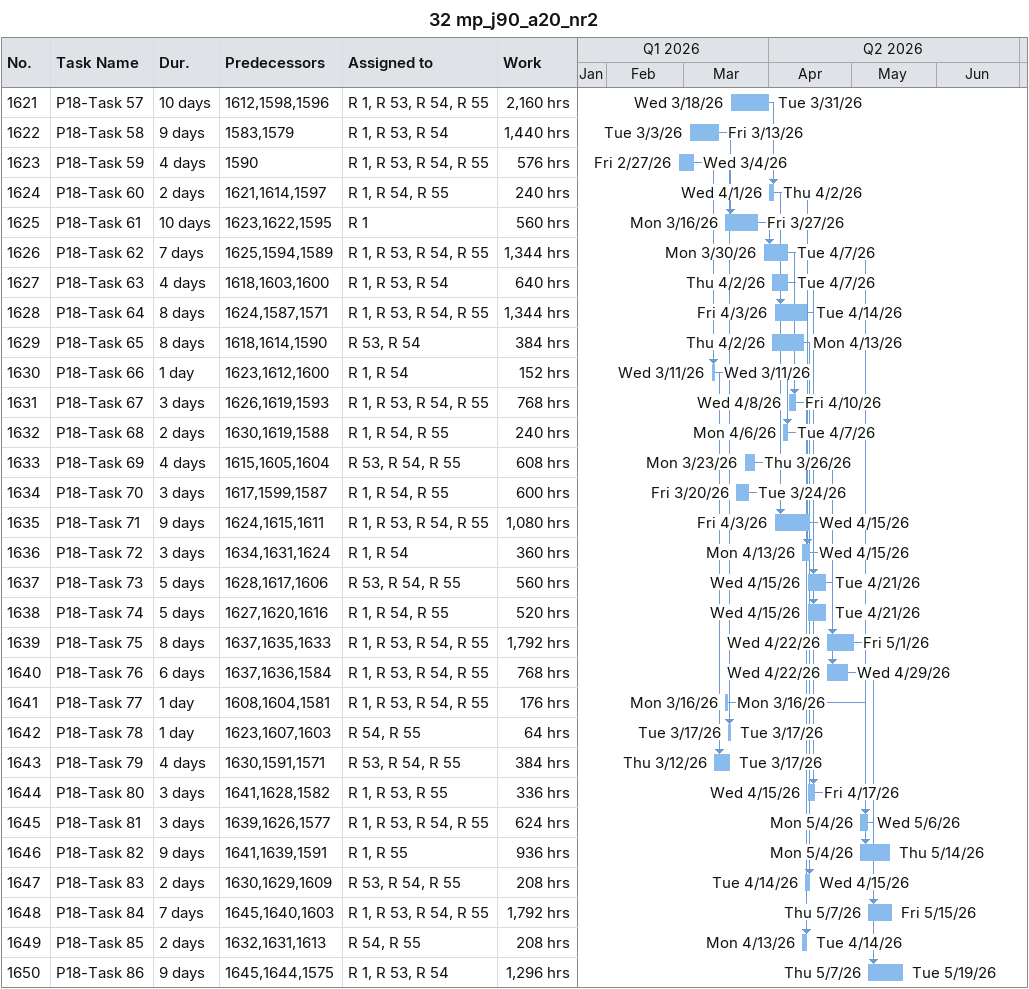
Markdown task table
32 mp_j90_a20_nr2

| ID | Task | Duration | Start | Finish | Predecessors | Resources | Work (h) |
|---|---|---|---|---|---|---|---|
| 1621 | P18-Task 57 | 10d | 2026-03-18 | 2026-03-31 | 1612, 1598, 1596 | R 1, R 53, R 54, R 55 | 2160 |
| 1622 | P18-Task 58 | 9d | 2026-03-03 | 2026-03-13 | 1583, 1579 | R 1, R 53, R 54 | 1440 |
| 1623 | P18-Task 59 | 4d | 2026-02-27 | 2026-03-04 | 1590 | R 1, R 53, R 54, R 55 | 576 |
| 1624 | P18-Task 60 | 2d | 2026-04-01 | 2026-04-02 | 1621, 1614, 1597 | R 1, R 54, R 55 | 240 |
| 1625 | P18-Task 61 | 10d | 2026-03-16 | 2026-03-27 | 1623, 1622, 1595 | R 1 | 560 |
| 1626 | P18-Task 62 | 7d | 2026-03-30 | 2026-04-07 | 1625, 1594, 1589 | R 1, R 53, R 54, R 55 | 1344 |
| 1627 | P18-Task 63 | 4d | 2026-04-02 | 2026-04-07 | 1618, 1603, 1600 | R 1, R 53, R 54 | 640 |
| 1628 | P18-Task 64 | 8d | 2026-04-03 | 2026-04-14 | 1624, 1587, 1571 | R 1, R 53, R 54, R 55 | 1344 |
| 1629 | P18-Task 65 | 8d | 2026-04-02 | 2026-04-13 | 1618, 1614, 1590 | R 53, R 54 | 384 |
| 1630 | P18-Task 66 | 1d | 2026-03-11 | 2026-03-11 | 1623, 1612, 1600 | R 1, R 54 | 152 |
| 1631 | P18-Task 67 | 3d | 2026-04-08 | 2026-04-10 | 1626, 1619, 1593 | R 1, R 53, R 54, R 55 | 768 |
| 1632 | P18-Task 68 | 2d | 2026-04-06 | 2026-04-07 | 1630, 1619, 1588 | R 1, R 54, R 55 | 240 |
| 1633 | P18-Task 69 | 4d | 2026-03-23 | 2026-03-26 | 1615, 1605, 1604 | R 53, R 54, R 55 | 608 |
| 1634 | P18-Task 70 | 3d | 2026-03-20 | 2026-03-24 | 1617, 1599, 1587 | R 1, R 54, R 55 | 600 |
| 1635 | P18-Task 71 | 9d | 2026-04-03 | 2026-04-15 | 1624, 1615, 1611 | R 1, R 53, R 54, R 55 | 1080 |
| 1636 | P18-Task 72 | 3d | 2026-04-13 | 2026-04-15 | 1634, 1631, 1624 | R 1, R 54 | 360 |
| 1637 | P18-Task 73 | 5d | 2026-04-15 | 2026-04-21 | 1628, 1617, 1606 | R 53, R 54, R 55 | 560 |
| 1638 | P18-Task 74 | 5d | 2026-04-15 | 2026-04-21 | 1627, 1620, 1616 | R 1, R 54, R 55 | 520 |
| 1639 | P18-Task 75 | 8d | 2026-04-22 | 2026-05-01 | 1637, 1635, 1633 | R 1, R 53, R 54, R 55 | 1792 |
| 1640 | P18-Task 76 | 6d | 2026-04-22 | 2026-04-29 | 1637, 1636, 1584 | R 1, R 53, R 54, R 55 | 768 |
| 1641 | P18-Task 77 | 1d | 2026-03-16 | 2026-03-16 | 1608, 1604, 1581 | R 1, R 53, R 54, R 55 | 176 |
| 1642 | P18-Task 78 | 1d | 2026-03-17 | 2026-03-17 | 1623, 1607, 1603 | R 54, R 55 | 64 |
| 1643 | P18-Task 79 | 4d | 2026-03-12 | 2026-03-17 | 1630, 1591, 1571 | R 53, R 54, R 55 | 384 |
| 1644 | P18-Task 80 | 3d | 2026-04-15 | 2026-04-17 | 1641, 1628, 1582 | R 1, R 53, R 55 | 336 |
| 1645 | P18-Task 81 | 3d | 2026-05-04 | 2026-05-06 | 1639, 1626, 1577 | R 1, R 53, R 54, R 55 | 624 |
| 1646 | P18-Task 82 | 9d | 2026-05-04 | 2026-05-14 | 1641, 1639, 1591 | R 1, R 55 | 936 |
| 1647 | P18-Task 83 | 2d | 2026-04-14 | 2026-04-15 | 1630, 1629, 1609 | R 53, R 54, R 55 | 208 |
| 1648 | P18-Task 84 | 7d | 2026-05-07 | 2026-05-15 | 1645, 1640, 1603 | R 1, R 53, R 54, R 55 | 1792 |
| 1649 | P18-Task 85 | 2d | 2026-04-13 | 2026-04-14 | 1632, 1631, 1613 | R 54, R 55 | 208 |
| 1650 | P18-Task 86 | 9d | 2026-05-07 | 2026-05-19 | 1645, 1644, 1575 | R 1, R 53, R 54 | 1296 |
